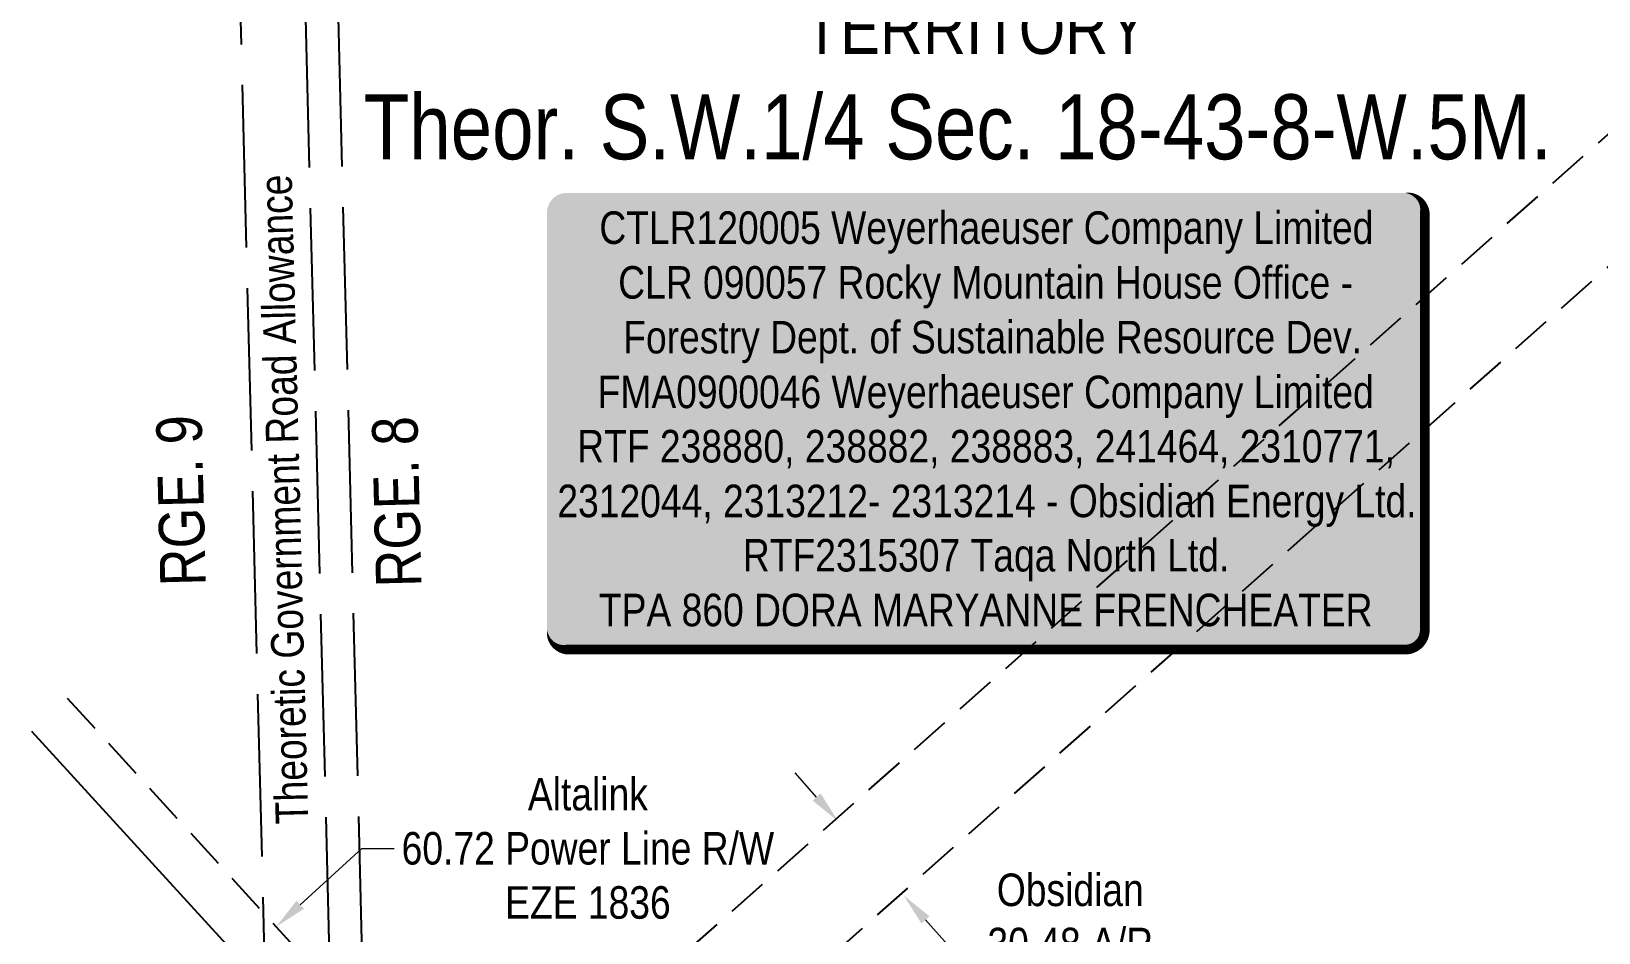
# Model space of a CAD drawing. Extents: x 624075 to 630566, y 5837004 to 5843820.
# Drawn here: x 624101.9 to 624584.1, y 5840739.6 to 5841016.9 of the extents above; entities that cross this region are included whole.
import ezdxf
from ezdxf.enums import TextEntityAlignment as Align

# ---------------------------------------------------------------- set-up
doc = ezdxf.new("R2010")
doc.units = 0
doc.header["$LTSCALE"] = 5
doc.header["$PDSIZE"] = 0.5
for name, pattern in [('foc-ACCESSROAD', [3.75, 2.5, -1.25]), ('foc-FLOWLINE', [3.75, 2.5, -1.25]), ('foc-UNSURVEYED', [12.5, 10, -2.5])]:
    doc.linetypes.add(name, pattern=pattern)
doc.layers.get('Defpoints').update_dxf_attribs({"color": 9})
for name, color, linetype in [('AS-SURFACE IMPACT', 7, 'Continuous'), ('C-AR', 13, 'foc-ACCESSROAD'), ('C-SYMBOL', 7, 'Continuous'), ('F-EZE', 190, 'foc-FLOWLINE'), ('L-ROAD-T', 7, 'Continuous'), ('L-UNS-T', 3, 'Continuous'), ('L-USEC', 7, 'foc-UNSURVEYED')]:
    doc.layers.add(name, color=color, linetype=linetype)
doc.layers.add('C-AR-T', color=13, linetype='Continuous', lineweight=9)
doc.layers.add('F-RW-T', color=190, linetype='Continuous', lineweight=9)
doc.styles.add('175L', font='ARIALN.TTF', dxfattribs={"height": 20})
doc.styles.add('80', font='ARIALN.TTF', dxfattribs={"height": 10})
doc.styles.add('80CG', font='ARIALN.TTF', dxfattribs={"height": 10})
doc.styles.add('80L', font='ARIALN.TTF', dxfattribs={"height": 10})
doc.dimstyles.new('Compass 5 000', dxfattribs={"dimscale": 5, "dimtxt": 9, "dimasz": 2, "dimexe": 0.2, "dimexo": 0.0625, "dimgap": 0.5, "dimtad": 0, "dimtih": 1, "dimtoh": 1, "dimzin": 0, "dimdsep": 46, "dimtxsty": '80CG', "dimcen": 0.1, "dimse1": 1, "dimse2": 1, "dimclrd": 256, "dimclrt": 256, "dimaunit": 1, "dimadec": 4, "dimazin": 0, "dimtfac": 0.06, "dimtofl": 0, "dimtmove": 0, "dimatfit": 1, "dimfxl": 0.2, "dimtolj": 1, "dimtzin": 0, "dimlwd": -1, "dimarcsym": 0})

# ---------------------------------------------------------------- blocks, each defined once
blk = doc.blocks.new('*D28')
at = {"layer": 'C-AR-T', "transparency": 16777216}
for p, q in [((624343.49, 5840781.32), (624336.86, 5840788.81)), ((624376.98, 5840743.52), (624383.61, 5840736.03)), ((624383.61, 5840736.03), (624393.61, 5840736.03))]:
    blk.add_line(p, q, dxfattribs=at)
for points in [[(624344.74, 5840782.43), (624342.25, 5840780.22), (624350.12, 5840773.83)], [(624378.22, 5840744.62), (624375.73, 5840742.41), (624370.35, 5840751)]]:
    blk.add_solid(points, dxfattribs=at)
at = {"layer": 'Defpoints', "color": 0, "transparency": 16777216}
for p in [(624464.16, 5840874.83), (624484.38, 5840852), (624350.12, 5840773.83)]:
    blk.add_point(p, dxfattribs=at)
at = {"layer": 'C-AR-T', "transparency": 16777216, "insert": (624421.53, 5840736.03), "char_height": 10, "attachment_point": 5, "style": '80CG'}
blk.add_mtext('\\A1;Obsidian\\P30.48 A/R\\PMSL 3158', dxfattribs=at)
blk = doc.blocks.new('*U119')
h = blk.add_hatch(color=255)
edge = h.paths.add_edge_path()
edge.add_line((-129, -71), (129, -71))
edge.add_arc((129, -65), 6, 270, 360)
edge.add_line((135, -65), (135, 63.5))
edge.add_arc((129, 63.5), 6, 0, 90)
edge.add_line((129, 69.5), (-129, 69.5))
edge.add_arc((-129, 63.5), 6, 90, 180)
edge.add_line((-135, 63.5), (-135, -65))
edge.add_arc((-129, -65), 6, 180, 270)
at = {"color": 44, "flags": 128}
blk.add_lwpolyline([(-129, -71, 3, 3, 0), (129, -71, 3, 3, 0.414214), (135, -65, 3, 3, 0), (135, 63.5, 3, 0, 0.414214), (129, 69.5, 0, 0, 0), (-129, 69.5, 0, 0, 0.414214), (-135, 63.5, 0, 0, 0), (-135, -65, 0, 3, 0.414214)], format="xyseb", close=True, dxfattribs=at)
at = {"color": 44, "style": '80'}
blk.add_attdef('ENTER_TEXT_001', (-35.99, -5), '', height=10, dxfattribs=at)
blk = doc.blocks.new('*D142')
at = {"layer": 'Defpoints', "color": 0, "transparency": 16777216}
for p in [(624177.25, 5840741.42), (624201.76, 5840714.6), (624156.95, 5840673.65)]:
    blk.add_point(p, dxfattribs=at)
at = {"layer": 'F-RW-T', "transparency": 16777216}
for p, q in [((624184.63, 5840748.17), (624203.58, 5840765.48)), ((624203.58, 5840765.48), (624213.58, 5840765.48)), ((624125.05, 5840693.73), (624117.67, 5840686.99))]:
    blk.add_line(p, q, dxfattribs=at)
for points in [[(624183.51, 5840749.4), (624185.76, 5840746.93), (624177.25, 5840741.42)], [(624123.93, 5840694.96), (624126.18, 5840692.5), (624132.44, 5840700.48)]]:
    blk.add_solid(points, dxfattribs=at)
at = {"layer": 'F-RW-T', "transparency": 16777216, "insert": (624273.13, 5840765.48), "char_height": 10, "attachment_point": 5, "style": '80CG'}
blk.add_mtext('\\A1;Altalink\\P60.72 Power Line R/W\\PEZE 1836', dxfattribs=at)

msp = doc.modelspace()

# ---------------------------------------------------------------- linework, layer by layer
at = {"layer": 'C-AR', "flags": 128}
msp.add_lwpolyline([(624246.993, 5840642.852), (624212.794, 5840612.503), (624209.032, 5840616.619), (624206.638, 5840619.136), (624201.695, 5840624.662), (624199.116, 5840627.48), (624192.222, 5840635.026), (624205.922, 5840647.189), (624226.419, 5840665.371), (624717.576, 5841101.131), (624741.267, 5841122.152), (624746.42, 5841126.724), (624749.768, 5841129.694), (624751.074, 5841130.853), (624762.668, 5841141.139), (624763.959, 5841142.285), (624990.146, 5841342.959), (625029.632, 5841377.992), (625040.849, 5841387.943), (625065.049, 5841409.415), (625076.282, 5841419.429), (625091.65, 5841433.016), (625099.206, 5841439.719), (625103.713, 5841443.718), (625116.613, 5841455.163), (625124.14, 5841461.841), (625196.306, 5841525.867), (625211.108, 5841539), (625220.877, 5841547.667), (625328.034, 5841642.739), (625505.788, 5841800.445), (625622.845, 5841904.3), (625660.393, 5841937.614), (625675.604, 5841951.109), (625702.426, 5841974.907), (625783.995, 5842047.275), (625813.493, 5842073.447), (625941.658, 5842187.157), (625946.153, 5842191.145), (625953.689, 5842197.83), (625968.991, 5842211.405), (625970.072, 5842212.363), (625971.176, 5842172.575), (625964.691, 5842166.822), (625957.103, 5842160.088), (625814.524, 5842033.59), (625785.026, 5842007.419), (625752.276, 5841978.362), (625643.085, 5841881.487), (625622.373, 5841863.11), (625614.822, 5841856.411), (625614.331, 5841855.976), (625590.31, 5841834.663), (625526.03, 5841777.632), (625222.25, 5841508.114), (625212.48, 5841499.446), (625197.678, 5841486.314), (625145.26, 5841439.808), (625137.733, 5841433.13), (625121.396, 5841418.635), (625098.5, 5841398.321), (625087.24, 5841388.332), (625049.899, 5841355.202), (624991.17, 5841303.097), (624837.468, 5841166.732), (624833.641, 5841163.336), (624803.865, 5841136.919), (624798.003, 5841131.718), (624797.038, 5841130.861), (624795.826, 5841129.786), (624784.155, 5841119.43), (624782.929, 5841118.342), (624767.422, 5841104.584), (624246.993, 5840642.852)], close=True, dxfattribs=at)
at = {"layer": 'F-EZE'}
msp.add_lwpolyline([(624112.994, 5840811.746), (624184.887, 5840733.062), (624215.927, 5840699.088), (624237.49, 5840675.485), (624258.063, 5840652.966), (624341.137, 5840562.035), (624344.469, 5840558.389), (624351.252, 5840550.965), (624354.582, 5840547.319), (624393.791, 5840504.404), (624410.649, 5840485.954), (624469.805, 5840421.209), (624479.922, 5840410.136), (624575.805, 5840305.204), (624601.786, 5840276.764), (625041.202, 5839795.83), (625100.764, 5839730.635), (625114.266, 5839715.856), (625168.742, 5839656.232), (625178.871, 5839645.144), (625294.01, 5839519.131), (625463.019, 5839334.149)], dxfattribs=at)
at = {"layer": 'F-EZE', "linetype": 'ByBlock'}
msp.add_lwpolyline([(624101.924, 5840801.632), (624173.817, 5840722.947), (624204.857, 5840688.974), (624226.419, 5840665.371), (624246.993, 5840642.852), (624330.067, 5840551.921), (624333.398, 5840548.275), (624340.182, 5840540.85), (624343.512, 5840537.206), (624382.721, 5840494.29), (624399.579, 5840475.839), (624458.735, 5840411.095), (624468.852, 5840400.021), (624564.736, 5840295.089), (624590.715, 5840266.651), (625030.133, 5839785.716), (625089.694, 5839720.521), (625103.196, 5839705.742), (625157.672, 5839646.118), (625167.801, 5839635.03), (625282.941, 5839509.017), (625451.95, 5839324.035)], dxfattribs=at)
at = {"layer": 'L-USEC'}
for p, q in [((624165.149, 5841062.891), (624175.4, 5840660.822)), ((624195.465, 5840662.648), (624185.214, 5841064.72)), ((624205.522, 5840662.905), (624195.271, 5841064.977))]:
    msp.add_line(p, q, dxfattribs=at)

# ---------------------------------------------------------------- block references
at = {"layer": 'AS-SURFACE IMPACT'}
ref = msp.add_blockref('*U119', (624395.586, 5840897.695), dxfattribs=at)
ref.add_attrib('ENTER_TEXT_001', 'CTLR120005 Weyerhaeuser Company Limited', (624276.663, 5840951.509), dxfattribs={"layer": '0', "color": 44, "height": 10, "style": '80'})
ref.add_attrib('ENTER_TEXT_002', 'CLR 090057 Rocky Mountain House Office -', (624282.465, 5840934.665), dxfattribs={"layer": '0', "color": 44, "height": 10, "style": '80'})
ref.add_attrib('ENTER_TEXT_003', ' Forestry Dept. of Sustainable Resource Dev.', (624280.821, 5840917.821), dxfattribs={"layer": '0', "color": 44, "height": 10, "style": '80'})
ref.add_attrib('ENTER_TEXT_004', 'FMA0900046 Weyerhaeuser Company Limited', (624276.131, 5840900.977), dxfattribs={"layer": '0', "color": 44, "height": 10, "style": '80'})
ref.add_attrib('ENTER_TEXT_005', 'RTF 238880, 238882, 238883, 241464, 2310771,', (624269.835, 5840884.269), dxfattribs={"layer": '0', "color": 44, "height": 10, "style": '80'})
ref.add_attrib('ENTER_TEXT_006', '2312044, 2313212- 2313214 - Obsidian Energy Ltd.', (624263.744, 5840867.425), dxfattribs={"layer": '0', "color": 44, "height": 10, "style": '80'})
ref.add_attrib('ENTER_TEXT_007', 'RTF2315307 Taqa North Ltd.', (624320.811, 5840850.718), dxfattribs={"layer": '0', "color": 44, "height": 10, "style": '80'})
ref.add_attrib('ENTER_TEXT_008', 'TPA 860 DORA MARYANNE FRENCHEATER', (624276.51, 5840833.874), dxfattribs={"layer": '0', "color": 44, "height": 10, "style": '80'})

# ---------------------------------------------------------------- texts
at = {"layer": 'C-SYMBOL', "color": 3, "style": '175L'}
msp.add_text('Theor. S.W.1/4 Sec. 18-43-8-W.5M.', height=20, dxfattribs=at).set_placement((624386.902, 5840971.535), align=Align.BOTTOM_CENTER)
for s, p in [('RGE. 9', (624159.134, 5840872.805)), ('RGE. 8', (624225.511, 5840872.44))]:
    msp.add_text(s, height=13.9949, rotation=91.4605, dxfattribs=at).set_placement(p, align=Align.BOTTOM_CENTER)
at = {"layer": 'L-ROAD-T', "style": '80L'}
msp.add_text('Theoretic Government Road Allowance', height=10, rotation=91.4605, dxfattribs=at).set_placement((624179.561, 5840872.889), align=Align.MIDDLE_CENTER)
at = {"layer": 'L-UNS-T', "color": 3, "insert": (624392.496, 5841031.182), "char_height": 15.99418, "attachment_point": 5, "style": '80L'}
msp.add_mtext_dynamic_manual_height_columns('UNSURVEYED TERRITORY', width=126.41375, gutter_width=47.5, heights=[0], dxfattribs=at)

# ---------------------------------------------------------------- dimensions: what is measured, and where the dimension line sits
at = {"layer": 'C-AR-T', "color": 1}
dim = msp.add_linear_dim(base=(624350.125, 5840773.835), p1=(624484.382, 5840851.999), p2=(624464.161, 5840874.83), angle=131.52959, text='Obsidian\\P30.48 A/R\\PMSL 3158', dimstyle='Compass 5 000', dxfattribs=at)
dim.commit()
dim.dimension.update_dxf_attribs({"geometry": '*D28', "text_midpoint": (624421.532, 5840736.031), "dimtype": 161})
at = {"layer": 'F-RW-T', "color": 3}
dim = msp.add_linear_dim(base=(624177.25, 5840741.42), p1=(624156.945, 5840673.653), p2=(624201.758, 5840714.596), angle=42.41662, text='Altalink\\P60.72 Power Line R/W\\PEZE 1836', dimstyle='Compass 5 000', dxfattribs=at)
dim.commit()
dim.dimension.update_dxf_attribs({"geometry": '*D142', "text_midpoint": (624273.133, 5840765.479), "dimtype": 161})

doc.saveas('drawing.dxf')
